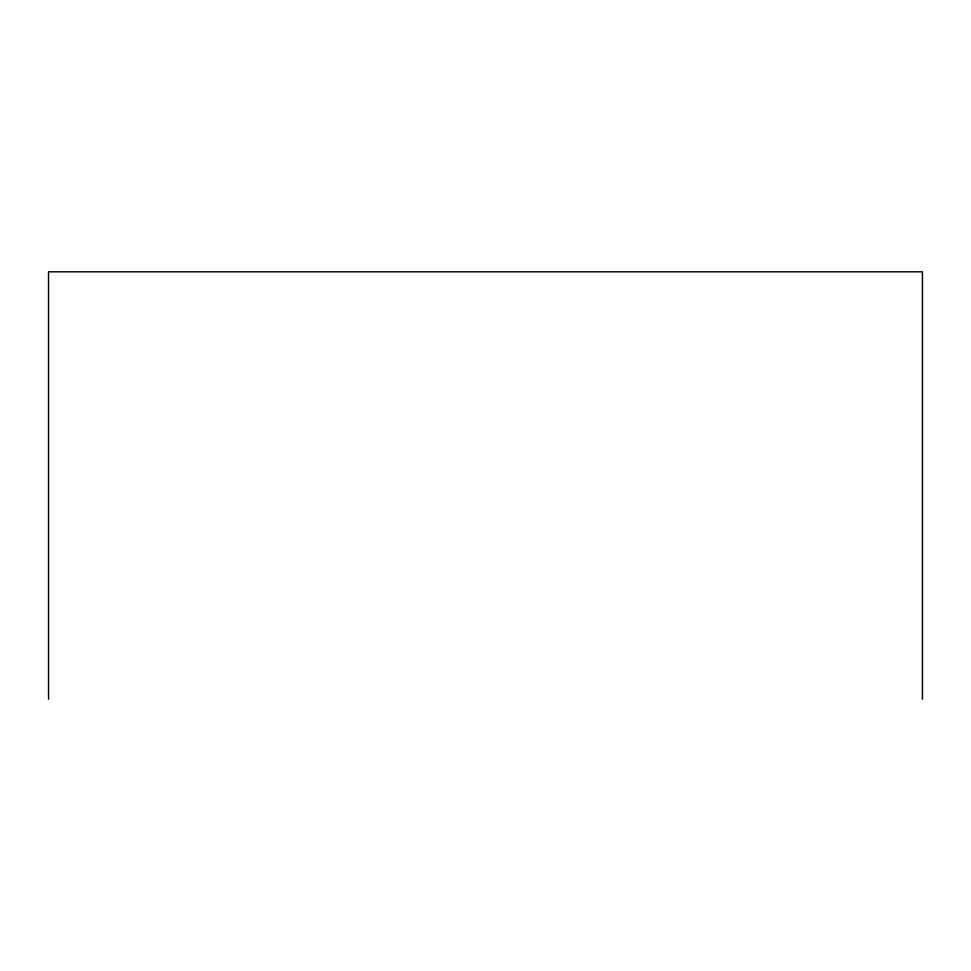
<?xml version="1.0" encoding="UTF-8"?>
<svg xmlns="http://www.w3.org/2000/svg" width="971" height="971" viewBox="0 0 971 971"><rect width="100%" height="100%" fill="white"/><g stroke="black" fill="none" stroke-linecap="round" stroke-linejoin="round"><path stroke-width="1.46" d="M922.45 699.193L922.45 271.807L48.55 271.807L48.55 699.193"/></g></svg>
